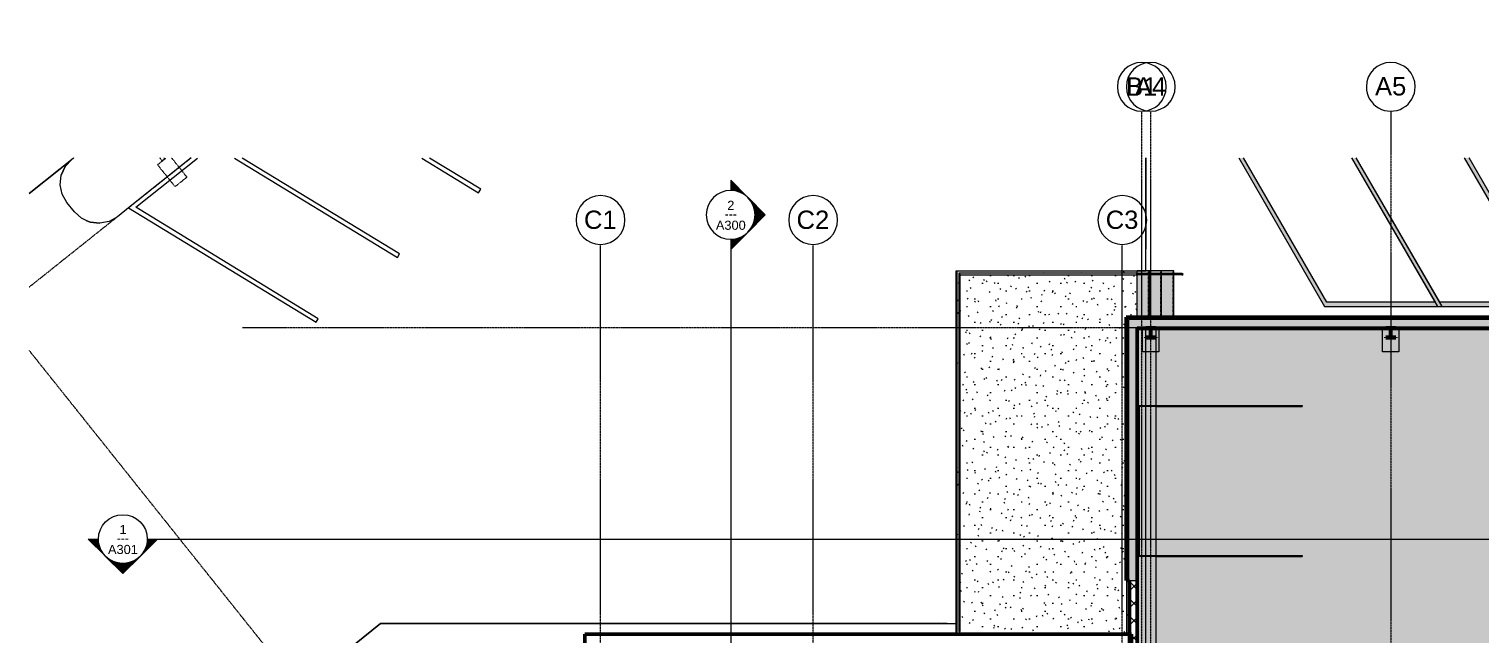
# Model space of a CAD drawing. Header units: inches. Extents: x -4124 to -1243, y 10266 to 12054.
# Drawn here: x -4124 to -2697, y 11458 to 12054 of the extents above; entities that cross this region are included whole.
import ezdxf

# ---------------------------------------------------------------- set-up
doc = ezdxf.new("R2010")
doc.units = ezdxf.units.IN
doc.header["$MEASUREMENT"] = 0
for name, pattern in [('Dash', [0.25, 0.125, -0.125]), ('Double Dash 3_8_', [1, 0.375, -0.125, 0.125, -0.125, 0.125, -0.125]), ('Grid Line 1_2_', [0.875, 0.5, -0.125, 0.125, -0.125]), ('Overhead 1_16_', [0.101562, 0.0625, -0.039062])]:
    doc.linetypes.add(name, pattern=pattern)
for name, color, linetype, lineweight in [('A-DOOR', 31, 'Continuous', 13), ('A-FLOR-HRAL', 11, 'Continuous', 9), ('A-WALL', 113, 'Continuous', 13), ('A-WALL-PATT', 111, 'Continuous', 20), ('C-BLDG-PADS', 91, 'Continuous', 13), ('C-PRKG', 3, 'Continuous', 9), ('C-PROP-LINE', 91, 'Double Dash 3_8_', 20), ('C-TOPO', 7, 'Continuous', 9), ('E-LITE-EQPM', 33, 'Continuous', 9), ('E-LITE-EQPM-HDLN', 30, 'Dash', 9), ('G-ANNO-SYMB', 111, 'Continuous', 9), ('S-COLS', 52, 'Continuous', 13), ('S-FNDN', 32, 'Continuous', 13), ('S-GRID', 1, 'Continuous', 9), ('S-GRID-IDEN', 1, 'Continuous', 9), ('S-STRS', 31, 'Continuous', 9)]:
    doc.layers.add(name, color=color, linetype=linetype, lineweight=lineweight)
doc.styles.add('Arial', font='arial.ttf', dxfattribs={"height": 18})
doc.styles.add('Arial_1', font='arial.ttf', dxfattribs={"height": 9})
doc.styles.add('Century Gothic_1', font='ufonts.com_century-gothic.ttf', dxfattribs={"height": 9})
pattern_1 = [(161.57, (0.48, 0.48), (-3.83995378, -1.544e-05), [0, -27.322, 3.034, 0]), (18.43, (-0.48, 0.48), (-3.83995378, 1.544e-05), [0, -27.322, 3.034, 0]), (108.43, (0.48, 0.48), (1.919622, -9.60052459), [9.106, -21.25]), (71.57, (-0.48, 0.48), (1.919622, 9.60052459), [9.106, -21.25])]
pattern_2 = [(0, (0, 0), (0, 4.798), []), (315, (0, 0), (4.7984266, 0), [6.786, -6.786]), (45, (0, 0), (4.7984266, 0), [6.786, -6.786])]
pattern_3 = [(0, (0, 0), (30.72, 7.68), [1.267, -21.773, 1.267, -21.773, -122.88]), (0, (0, 0), (30.72, 7.68), [-46.08, 1.267, -44.813, 1.267, -21.773, -53.76]), (0, (0, 0), (30.72, 7.68), [-115.2, 1.267, -14.093, 1.267, -37.133]), (120, (11.52, 3.84), (-22.011075, 22.7643004), [1.267, -21.773, 1.267, -21.773, -122.88]), (120, (11.52, 3.84), (-22.011075, 22.7643004), [-46.08, 1.267, -44.813, 1.267, -21.773, -53.76]), (120, (11.52, 3.84), (-22.011075, 22.7643004), [-115.2, 1.267, -14.093, 1.267, -37.133]), (240, (15.36, 19.2), (-8.708925, -30.4443004), [1.267, -21.773, 1.267, -21.773, -122.88]), (240, (15.36, 19.2), (-8.708925, -30.4443004), [-46.08, 1.267, -44.813, 1.267, -21.773, -53.76]), (240, (15.36, 19.2), (-8.708925, -30.4443004), [-115.2, 1.267, -14.093, 1.267, -37.133])]

# ---------------------------------------------------------------- blocks, each defined once
blk = doc.blocks.new('Door-Sectional_DesignersChoice_Amarr - 16_x8_-1344022-FLOOR PLAN - MEZZANINE')
at = {"layer": 'A-DOOR'}
for p, q in [((-8.3, -42.2), (-8.3, -40.9)), ((-8.3, -40.9), (-7.3, -40.9)), ((-8.3, -57.7), (-8.3, -42.2)), ((-7.3, -42.2), (-8.3, -42.2)), ((-7.3, -40.9), (-7.3, -42.2)), ((-7.3, -42.2), (-7.3, -57.7)), ((-7, -39.6), (-7, -39.5)), ((-7, -39.5), (139, -39.5)), ((-7, -41.5), (-7, -39.6)), ((-7, -39.6), (139, -39.6)), ((-7, -41.5), (-7, -41.5)), ((-7, -41.5), (139, -41.5)), ((-7, -41.5), (139, -41.5)), ((139, -39.5), (139, -39.6)), ((139, -39.6), (139, -41.5)), ((139, -41.5), (139, -41.5)), ((139.3, -42.2), (139.3, -40.9)), ((139.3, -40.9), (140.3, -40.9)), ((139.3, -57.7), (139.3, -42.2)), ((140.3, -42.2), (139.3, -42.2)), ((140.3, -40.9), (140.3, -42.2)), ((140.3, -42.2), (140.3, -57.7)), ((-8.3, -57.7), (-8.3, -201.5)), ((-7.3, -57.7), (-7.3, -201.5)), ((139.3, -57.7), (139.3, -201.5)), ((140.3, -57.7), (140.3, -201.5)), ((-7.3, -201.5), (-8.3, -201.5)), ((140.3, -201.5), (139.3, -201.5))]:
    blk.add_line(p, q, dxfattribs=at)
blk = doc.blocks.new('Railing - Lapeyre - 1 1_2_ Post-1355937-FLOOR PLAN - MEZZANINE')
at = {"layer": 'A-FLOR-HRAL'}
blk.add_arc((0, 0), 0.75, 85.3095, 180, dxfattribs=at)
blk = doc.blocks.new('Railing - Lapeyre - 1 1_2_ Post-V1-FLOOR PLAN - MEZZANINE')
at = {"layer": 'A-FLOR-HRAL'}
blk.add_arc((0, 0), 0.75, 180, 360, dxfattribs=at)
blk = doc.blocks.new('Railing - Railing-1339868-FLOOR PLAN - MEZZANINE')
at = {"layer": 'A-FLOR-HRAL'}
for p, q in [((-3034.6, 11813.9), (-3210, 11813.9)), ((-3210, 11813.9), (-3210, 11461.9)), ((-3208.5, 11812.4), (-3034.6, 11812.4)), ((-3208.5, 11461.9), (-3208.5, 11812.4)), ((-3034.6, 11813.9), (-3034.6, 11813.8)), ((-3208.5, 11461.9), (-3210, 11461.9))]:
    blk.add_line(p, q, dxfattribs=at)
blk.add_open_spline([(-3210, 11813.9), (-3210, 11813.9), (-3209.9, 11813.9), (-3209.9, 11813.8), (-3209.9, 11813.8), (-3209.8, 11813.8), (-3209.8, 11813.7), (-3209.7, 11813.7), (-3209.7, 11813.6), (-3209.6, 11813.5), (-3209.5, 11813.5), (-3209.5, 11813.4), (-3209.4, 11813.4), (-3209.4, 11813.3), (-3209.3, 11813.3), (-3209.3, 11813.2), (-3209.3, 11813.2), (-3209.2, 11813.1), (-3209.2, 11813.1), (-3209.1, 11813), (-3209.1, 11813), (-3209, 11813), (-3209, 11812.9), (-3208.9, 11812.9), (-3208.9, 11812.8), (-3208.8, 11812.8), (-3208.8, 11812.7), (-3208.7, 11812.7), (-3208.7, 11812.6), (-3208.6, 11812.6), (-3208.6, 11812.5), (-3208.6, 11812.5), (-3208.5, 11812.5), (-3208.5, 11812.4), (-3208.5, 11812.4), (-3208.5, 11812.4)], degree=3, knots=[0, 0, 0, 0, 0.083333, 0.125, 0.166667, 0.208333, 0.229167, 0.25, 0.291667, 0.333333, 0.354167, 0.375, 0.395833, 0.416667, 0.4375, 0.458333, 0.479167, 0.5, 0.520833, 0.541667, 0.5625, 0.583333, 0.604167, 0.625, 0.645833, 0.666667, 0.6875, 0.708333, 0.75, 0.770833, 0.791667, 0.833333, 0.875, 0.916667, 1, 1, 1, 1], dxfattribs=at)
at = {"rotation": 269.9999999999996}
blk.add_blockref('Railing - Lapeyre - 1 1_2_ Post-1355937-FLOOR PLAN - MEZZANINE', (-3034.6, 11813.1), dxfattribs=at)
blk.add_blockref('Railing - Lapeyre - 1 1_2_ Post-V1-FLOOR PLAN - MEZZANINE', (-3209.2, 11461.9))
blk = doc.blocks.new('Railing - Lapeyre - 1 1_2_ Post-1355956-FLOOR PLAN - MEZZANINE')
at = {"layer": 'A-FLOR-HRAL'}
for start, end in [(360, 180), (180, 360)]:
    blk.add_arc((0, 0), 0.75, start, end, dxfattribs=at)
blk = doc.blocks.new('Railing - Railing-1340472-FLOOR PLAN - MEZZANINE')
at = {"layer": 'A-FLOR-HRAL'}
for p, q in [((-3026.2, 11813.8), (-3034.6, 11813.8)), ((-3026.2, 11812.3), (-3034.6, 11812.3)), ((-2990.2, 11813.8), (-3026.2, 11813.8)), ((-2990.2, 11812.3), (-3026.2, 11812.3))]:
    blk.add_line(p, q, dxfattribs=at)
at = {"rotation": 270}
for p in [(-3034.6, 11813), (-2990.2, 11813)]:
    blk.add_blockref('Railing - Lapeyre - 1 1_2_ Post-1355956-FLOOR PLAN - MEZZANINE', p, dxfattribs=at)
blk = doc.blocks.new('W-Wide Flange-Column - W10X49-V5-FLOOR PLAN - MEZZANINE')
at = {"layer": 'S-COLS', "lineweight": 9}
h = blk.add_hatch(dxfattribs=at)
h.set_pattern_fill('FP_14', color=256, style=0, pattern_type=2)
h.set_pattern_definition([(225, (-2785.202, 11755.405), (9.503515, -9.503515), []), (225, (-2785.202, 11741.005), (9.503515, -9.503515), [])])
h.paths.add_polyline_path([(5, 5), (-5, 5), (-5, 4.4), (-0.9, 4.4), (-0.4, 4.2), (-0.2, 3.7), (-0.2, -3.7), (-0.4, -4.2), (-0.9, -4.4), (-5, -4.4), (-5, -5), (5, -5), (5, -4.4), (0.9, -4.4), (0.4, -4.2), (0.2, -3.7), (0.2, 3.7), (0.4, 4.2), (0.9, 4.4), (5, 4.4)], flags=0)
at = {"layer": 'S-COLS', "lineweight": 50}
for p, q in [((5, 5), (-5, 5)), ((-5, 5), (-5, 4.4)), ((-5, 4.4), (-0.9, 4.4)), ((-0.2, 3.7), (-0.2, -3.7)), ((0.2, -3.7), (0.2, 3.7)), ((0.9, 4.4), (5, 4.4)), ((5, 4.4), (5, 5)), ((-0.9, -4.4), (-5, -4.4)), ((-5, -4.4), (-5, -5)), ((-5, -5), (5, -5)), ((5, -4.4), (0.9, -4.4)), ((5, -5), (5, -4.4))]:
    blk.add_line(p, q, dxfattribs=at)
for centre, start, end in [((-0.9, 3.7), 0, 90), ((0.9, 3.7), 90, 180), ((-0.9, -3.7), 270, 0), ((0.9, -3.7), 180, 270)]:
    blk.add_arc(centre, 0.691, start, end, dxfattribs=at)
blk = doc.blocks.new('W-Wide Flange-Column - W10X49-V7-FLOOR PLAN - MEZZANINE')
at = {"layer": 'S-COLS', "lineweight": 9}
h = blk.add_hatch(dxfattribs=at)
h.set_pattern_fill('FP_16', color=256, style=0, pattern_type=2)
h.set_pattern_definition([(225, (-3021.202, 11755.406), (9.503515, -9.503515), []), (225, (-3021.202, 11741.006), (9.503515, -9.503515), [])])
h.paths.add_polyline_path([(5, 5), (-5, 5), (-5, 4.4), (-0.9, 4.4), (-0.4, 4.2), (-0.2, 3.7), (-0.2, -3.7), (-0.4, -4.2), (-0.9, -4.4), (-5, -4.4), (-5, -5), (5, -5), (5, -4.4), (0.9, -4.4), (0.4, -4.2), (0.2, -3.7), (0.2, 3.7), (0.4, 4.2), (0.9, 4.4), (5, 4.4)], flags=0)
at = {"layer": 'S-COLS', "lineweight": 50}
for p, q in [((5, 5), (-5, 5)), ((-5, 5), (-5, 4.4)), ((-5, 4.4), (-0.9, 4.4)), ((-0.2, 3.7), (-0.2, -3.7)), ((0.2, -3.7), (0.2, 3.7)), ((0.9, 4.4), (5, 4.4)), ((5, 4.4), (5, 5)), ((-0.9, -4.4), (-5, -4.4)), ((-5, -4.4), (-5, -5)), ((-5, -5), (5, -5)), ((5, -4.4), (0.9, -4.4)), ((5, -5), (5, -4.4))]:
    blk.add_line(p, q, dxfattribs=at)
for centre, start, end in [((-0.9, 3.7), 0, 90), ((0.9, 3.7), 90, 180), ((-0.9, -3.7), 270, 0), ((0.9, -3.7), 180, 270)]:
    blk.add_arc(centre, 0.691, start, end, dxfattribs=at)
blk = doc.blocks.new('321723 - Pavement Markings - Parking - Angled - _8X18_ 70º-1523153-FLOOR PLAN - MEZZANINE')
at = {"layer": 'C-PRKG'}
for p, q in [((0, 0), (73.9, -203)), ((78.5, 0), (0, 0)), ((77.6, -201.6), (5.7, -4)), ((5.7, -4), (83.5, -4)), ((111.8, -26.6), (176, -203)), ((111.8, -26.6), (176, -203)), ((179.8, -201.6), (117.8, -31.4)), ((179.8, -201.6), (117.8, -31.4)), ((255.8, -141.5), (278.2, -203)), ((255.8, -141.5), (278.2, -203)), ((282, -201.6), (261.8, -146.3)), ((282, -201.6), (261.8, -146.3)), ((73.9, -203), (77.6, -201.6)), ((176, -203), (179.8, -201.6)), ((176, -203), (179.8, -201.6)), ((278.2, -203), (282, -201.6)), ((278.2, -203), (282, -201.6))]:
    blk.add_line(p, q, dxfattribs=at)
blk = doc.blocks.new('321723 - Pavement Markings - Parking - Angled - EXISTING _8X18_ 60º-1523241-FLOOR PLAN - MEZZANINE')
at = {"layer": 'C-PRKG'}
for points in [[(115.5, 0), (0, 0), (84.3, -146), (88.9, -146), (6.9, -4), (113.2, -4), (195.1, -146), (199.7, -146)], [(226.3, 0), (110.9, 0), (195.1, -146), (199.7, -146), (117.8, -4), (224, -4), (306, -146), (310.6, -146)], [(337.2, 0), (221.7, 0), (306, -146), (310.6, -146), (228.6, -4), (334.9, -4), (416.8, -146), (421.5, -146), (382.2, -78)], [(448, 0), (332.6, 0), (416.8, -146), (421.5, -146), (339.5, -4), (445.7, -4), (527.7, -146), (532.3, -146), (465.8, -30.8)], [(558.9, 0), (443.4, 0), (527.7, -146), (532.3, -146), (450.3, -4), (556.6, -4), (638.5, -146), (643.2, -146), (583.2, -42.1)], [(669.7, 0), (554.3, 0), (638.5, -146), (643.2, -146), (561.2, -4), (667.4, -4), (749.4, -146), (754, -146), (694, -42.1)], [(780.6, 0), (665.1, 0), (749.4, -146), (754, -146), (672, -4), (778.3, -4), (860.2, -146), (864.9, -146)]]:
    blk.add_hatch(color=7, dxfattribs=at).paths.add_polyline_path(points, flags=0)
for p, q in [((0, 0), (84.3, -146)), ((115.5, 0), (0, 0)), ((110.9, 0), (195.1, -146)), ((226.3, 0), (110.9, 0)), ((199.7, -146), (115.5, 0)), ((221.7, 0), (306, -146)), ((337.2, 0), (221.7, 0)), ((310.6, -146), (226.3, 0)), ((332.6, 0), (416.8, -146)), ((448, 0), (332.6, 0)), ((421.5, -146), (337.2, 0)), ((443.4, 0), (527.7, -146)), ((558.9, 0), (443.4, 0)), ((532.3, -146), (448, 0)), ((554.3, 0), (638.5, -146)), ((669.7, 0), (554.3, 0)), ((643.2, -146), (558.9, 0)), ((665.1, 0), (749.4, -146)), ((780.6, 0), (665.1, 0)), ((754, -146), (669.7, 0)), ((864.9, -146), (780.6, 0)), ((88.9, -146), (6.9, -4)), ((6.9, -4), (113.2, -4)), ((113.2, -4), (195.1, -146)), ((199.7, -146), (117.8, -4)), ((117.8, -4), (224, -4)), ((224, -4), (306, -146)), ((310.6, -146), (228.6, -4)), ((228.6, -4), (334.9, -4)), ((334.9, -4), (416.8, -146)), ((421.5, -146), (339.5, -4)), ((339.5, -4), (445.7, -4)), ((445.7, -4), (527.7, -146)), ((532.3, -146), (450.3, -4)), ((450.3, -4), (556.6, -4)), ((556.6, -4), (638.5, -146)), ((643.2, -146), (561.2, -4)), ((561.2, -4), (667.4, -4)), ((667.4, -4), (749.4, -146)), ((754, -146), (672, -4)), ((672, -4), (778.3, -4)), ((778.3, -4), (860.2, -146))]:
    blk.add_line(p, q, dxfattribs=at)
blk = doc.blocks.new('265613 - Lighting Poles and Standards - Parking Lot - Generic - 265613 - Lighting Poles and Standards - Parking Lot - Generic-1566120-FLOOR PLAN - MEZZANINE')
at = {"layer": 'E-LITE-EQPM'}
blk.add_line((-1.7, -10.7), (1.6, -10.7), dxfattribs=at)
at = {"layer": 'E-LITE-EQPM-HDLN'}
for p, q in [((-7.5, -7.2), (-7.5, 16.9)), ((-7.5, 16.9), (7.4, 16.9)), ((7.4, 16.9), (7.4, -10.7)), ((7.4, -10.7), (-3.1, -10.7)), ((-1.5, -10.7), (-1.5, -12)), ((1.5, -10.7), (1.5, -14.4))]:
    blk.add_line(p, q, dxfattribs=at)
blk = doc.blocks.new('Family - ___-1416994-FLOOR PLAN - MEZZANINE')
at = {"layer": 'C-PROP-LINE'}
for p, q in [((-4080.3, 11927.4), (-4124.1, 11892.4)), ((-4124.1, 11353.2), (-3256.4, 10265.7))]:
    blk.add_line(p, q, dxfattribs=at)
blk = doc.blocks.new('Family - ___-1442676-FLOOR PLAN - MEZZANINE')
at = {"layer": 'C-PROP-LINE'}
for p, q in [((-3964.8, 11927.4), (-4124.1, 11800.2)), ((-4124.1, 11738), (-2969.6, 10291.1))]:
    blk.add_line(p, q, dxfattribs=at)
blk = doc.blocks.new('Grid - Grid Head - Circle-50561-FLOOR PLAN - MEZZANINE')
at = {"layer": 'S-GRID-IDEN'}
for start, end in [(360, 180), (180, 360)]:
    blk.add_arc((0, 0), 0.25, start, end, dxfattribs=at)
blk = doc.blocks.new('Section - Section Head - Filled-22785-FLOOR PLAN - MEZZANINE')
at = {"layer": 'G-ANNO-SYMB'}
h = blk.add_hatch(color=256, dxfattribs=at)
edge = h.paths.add_edge_path(flags=0)
edge.add_line((-0.427, 0.177), (-0.25, 0.354))
edge.add_line((-0.25, 0.354), (-0.25, 0.25))
edge.add_arc((-0.25, 0), 0.25, 90, 135)
h = blk.add_hatch(color=256, dxfattribs=at)
edge = h.paths.add_edge_path(flags=0)
edge.add_arc((-0.25, 0), 0.25, 45, 90)
edge.add_line((-0.25, 0.25), (-0.25, 0.354))
edge.add_line((-0.25, 0.354), (-0.073, 0.177))
h = blk.add_hatch(color=256, dxfattribs=at)
edge = h.paths.add_edge_path(flags=0)
edge.add_arc((-0.25, 0), 0.25, 137.9216, 180)
edge.add_line((-0.5, 0), (-0.604, 0))
edge.add_line((-0.604, 0), (-0.436, 0.168))
h = blk.add_hatch(color=256, dxfattribs=at)
edge = h.paths.add_edge_path(flags=0)
edge.add_line((-0.064, 0.168), (0.104, 0))
edge.add_line((0.104, 0), (0, 0))
edge.add_arc((-0.25, 0), 0.25, 0, 42.0784)
for p, q in [((-0.25, 0.354), (-0.427, 0.177)), ((-0.25, 0.25), (-0.25, 0.354)), ((-0.073, 0.177), (-0.25, 0.354)), ((-0.25, 0.354), (-0.25, 0.25)), ((-0.436, 0.168), (-0.604, 0)), ((0.104, 0), (-0.064, 0.168)), ((-0.604, 0), (-0.5, 0)), ((0, 0), (0.104, 0))]:
    blk.add_line(p, q, dxfattribs=at)
for start, end in [(360, 180), (137.9216, 180), (90, 135), (45, 90), (0, 42.0784), (180, 360)]:
    blk.add_arc((-0.25, 0), 0.25, start, end, dxfattribs=at)

msp = doc.modelspace()

# ---------------------------------------------------------------- hatches: boundary and pattern name
at = {"layer": 'A-WALL-PATT', "lineweight": 9}
h = msp.add_hatch(dxfattribs=at)
h.set_pattern_fill('FP_5', color=256, style=0, pattern_type=2)
h.set_pattern_definition(pattern_1)
h.paths.add_polyline_path([(-1593.3, 11760.4), (-1585.5, 11760.4), (-1585.5, 11768.4), (-3043.2, 11768.4), (-3043.2, 11760.4), (-1597.5, 11760.4)], flags=0)
h = msp.add_hatch(dxfattribs=at)
h.set_pattern_fill('FP_5', color=256, style=0, pattern_type=2)
h.set_pattern_definition(pattern_1)
h.paths.add_polyline_path([(-3042.2, 11511.8), (-3035.2, 11511.8), (-3035.2, 11760.4), (-3043.2, 11760.4), (-3043.2, 11511.8)], flags=0)
h = msp.add_hatch(dxfattribs=at)
h.set_pattern_fill('FP_6', color=256, style=0, pattern_type=2)
h.set_pattern_definition(pattern_2)
h.paths.add_polyline_path([(-1587.5, 11759.9), (-1585.5, 11759.9), (-1585.5, 11760.4), (-1587.5, 11760.4)], flags=0)
h.paths.add_polyline_path([(-1597.5, 11759.9), (-1597.5, 11760.4), (-1816.2, 11760.4), (-1816.2, 11759.9), (-1615.7, 11759.9)], flags=0)
h.paths.add_polyline_path([(-1826.2, 11759.9), (-1826.2, 11760.4), (-2056.7, 11760.4), (-2056.7, 11759.9), (-1866.6, 11759.9)], flags=0)
h.paths.add_polyline_path([(-2066.7, 11759.9), (-2066.7, 11760.4), (-2297.2, 11760.4), (-2297.2, 11759.9), (-2117.4, 11759.9)], flags=0)
h.paths.add_polyline_path([(-2307.2, 11759.9), (-2307.2, 11760.4), (-2537.2, 11760.4), (-2537.2, 11759.9), (-2451.9, 11759.9)], flags=0)
h.paths.add_polyline_path([(-2547.2, 11759.9), (-2547.2, 11760.4), (-2780.2, 11760.4), (-2780.2, 11759.9), (-2619.1, 11759.9)], flags=0)
h.paths.add_polyline_path([(-2790.2, 11759.9), (-2790.2, 11760.4), (-3016.2, 11760.4), (-3016.2, 11759.9), (-2953.6, 11759.9)], flags=0)
h.paths.add_polyline_path([(-3026.2, 11759.9), (-3026.2, 11760.4), (-3035.2, 11760.4), (-3035.2, 11759.9), (-3034.7, 11759.9)], flags=0)
h = msp.add_hatch(dxfattribs=at)
h.set_pattern_fill('FP_6', color=256, style=0, pattern_type=2)
h.set_pattern_definition(pattern_2)
h.paths.add_polyline_path([(-3035.2, 11511.8), (-3034.7, 11511.8), (-3034.7, 11759.9), (-3035.2, 11759.9), (-3035.2, 11512)], flags=0)
h = msp.add_hatch(dxfattribs=at)
h.set_pattern_fill('FP_1', color=256, style=0, pattern_type=2)
h.set_pattern_definition([(45, (0, 0), (-8.485281, 8.485281), []), (135, (0, 0), (-8.485281, -8.485281), [])])
h.paths.add_polyline_path([(-3034.6, 11277.8), (-3034.6, 11511.8), (-3042.2, 11511.8), (-3042.2, 11277.8)], flags=0)
at = {"layer": 'C-BLDG-PADS', "lineweight": 9}
h = msp.add_hatch(dxfattribs=at)
h.set_pattern_fill('FP_3', style=0, pattern_type=2)
h.set_pattern_definition(pattern_3)
h.paths.add_polyline_path([(-3212, 11458.8), (-3042.2, 11458.8), (-3042.2, 11511.8), (-3045.5, 11511.8), (-3045.5, 11770.6), (-3034.6, 11770.6), (-3034.6, 11812.3), (-3034.8, 11812.3), (-3035.1, 11812.4), (-3208.5, 11812.4), (-3208.5, 11461.7), (-3208.6, 11461.5), (-3208.7, 11461.4), (-3208.8, 11461.2), (-3209, 11461.2), (-3209.2, 11461.1), (-3209.4, 11461.2), (-3209.6, 11461.2), (-3209.7, 11461.4), (-3209.9, 11461.5), (-3209.9, 11461.7), (-3210, 11462.1), (-3209.9, 11813.9), (-3034.6, 11813.9), (-3034.6, 11815.9), (-3212, 11815.9), (-3212, 11460)], flags=0)
h = msp.add_hatch(dxfattribs=at)
h.set_pattern_fill('FP_3', style=0, pattern_type=2)
h.set_pattern_definition(pattern_3)
h.paths.add_polyline_path([(-1938.6, 10793.9), (-1845.5, 10793.9), (-1845.5, 10979.9), (-1798, 10979.9), (-1798, 10977.6), (-1790.3, 10977.6), (-1790.3, 10793.9), (-1593.2, 10793.9), (-1592.8, 10794), (-1592.6, 10794.5), (-1592.6, 10802), (-1592.8, 10802.5), (-1593.3, 10802.7), (-1597.5, 10802.7), (-1597.5, 10803.3), (-1587.5, 10803.3), (-1587.5, 10802.7), (-1591.6, 10802.7), (-1592.1, 10802.5), (-1592.3, 10802), (-1592.3, 10794.5), (-1592.1, 10794), (-1591.8, 10793.9), (-1587.2, 10793.9), (-1587.2, 10994.8), (-1635.2, 10994.8), (-1635.2, 11033.9), (-1904.2, 11033.9), (-1904.2, 11264.9), (-1829.7, 11264.9), (-1829.7, 11420.3), (-1825, 11420.3), (-1825, 11420.9), (-1587.2, 11420.9), (-1587.2, 11759.8), (-1591.8, 11759.8), (-1592.1, 11759.6), (-1592.3, 11759.1), (-1592.3, 11751.7), (-1592.1, 11751.2), (-1591.6, 11751), (-1587.5, 11751), (-1587.5, 11750.4), (-1597.5, 11750.4), (-1597.5, 11751), (-1593.3, 11751), (-1592.8, 11751.2), (-1592.6, 11751.7), (-1592.6, 11759.1), (-1592.8, 11759.6), (-1593.2, 11759.8), (-1820.5, 11759.8), (-1820.8, 11759.6), (-1821, 11759.1), (-1821, 11751.7), (-1820.8, 11751.2), (-1820.3, 11751), (-1816.2, 11751), (-1816.2, 11750.4), (-1826.2, 11750.4), (-1826.2, 11751), (-1822.1, 11751), (-1821.6, 11751.2), (-1821.4, 11751.7), (-1821.4, 11759.1), (-1821.6, 11759.6), (-1821.9, 11759.8), (-2061, 11759.8), (-2061.3, 11759.6), (-2061.5, 11759.1), (-2061.5, 11751.7), (-2061.3, 11751.2), (-2060.8, 11751), (-2056.7, 11751), (-2056.7, 11750.4), (-2066.7, 11750.4), (-2066.7, 11751), (-2062.6, 11751), (-2062.1, 11751.2), (-2061.9, 11751.7), (-2061.9, 11759.1), (-2062.1, 11759.6), (-2062.4, 11759.8), (-2301.5, 11759.8), (-2301.8, 11759.6), (-2302, 11759.1), (-2302, 11751.7), (-2301.8, 11751.2), (-2301.3, 11751), (-2297.2, 11751), (-2297.2, 11750.4), (-2307.2, 11750.4), (-2307.2, 11751), (-2303.1, 11751), (-2302.6, 11751.2), (-2302.4, 11751.7), (-2302.4, 11759.1), (-2302.6, 11759.6), (-2302.9, 11759.8), (-2541.5, 11759.8), (-2541.8, 11759.6), (-2542, 11759.1), (-2542, 11751.7), (-2541.8, 11751.2), (-2541.3, 11751), (-2537.2, 11751), (-2537.2, 11750.4), (-2547.2, 11750.4), (-2547.2, 11751), (-2543.1, 11751), (-2542.6, 11751.2), (-2542.4, 11751.7), (-2542.4, 11759.1), (-2542.6, 11759.6), (-2542.9, 11759.8), (-2784.5, 11759.8), (-2784.8, 11759.6), (-2785, 11759.1), (-2785, 11751.7), (-2784.8, 11751.2), (-2784.3, 11751), (-2780.2, 11751), (-2780.2, 11750.4), (-2790.2, 11750.4), (-2790.2, 11751), (-2786.1, 11751), (-2785.6, 11751.2), (-2785.4, 11751.7), (-2785.4, 11759.1), (-2785.6, 11759.6), (-2785.9, 11759.8), (-3020.5, 11759.8), (-3020.8, 11759.6), (-3021, 11759.1), (-3021, 11751.7), (-3020.8, 11751.2), (-3020.3, 11751), (-3016.2, 11751), (-3016.2, 11750.4), (-3026.2, 11750.4), (-3026.2, 11751), (-3022.1, 11751), (-3021.6, 11751.2), (-3021.4, 11751.8), (-3021.4, 11759.1), (-3021.6, 11759.6), (-3021.9, 11759.8), (-3034.6, 11759.8), (-3034.6, 10805.6), (-3033.5, 10806.5), (-3031.8, 10807.2), (-3030, 10807.4), (-3030, 10815.9), (-1943.2, 10815.9), (-1943.2, 10807.3), (-1942.4, 10807.4), (-1940.6, 10807.2), (-1938.9, 10806.5), (-1937.4, 10805.3), (-1936.3, 10803.9), (-1935.6, 10802.2), (-1935.4, 10800.4), (-1935.6, 10798.6), (-1936.3, 10796.9), (-1937.4, 10795.4), (-1938.6, 10794.6), (-1938.6, 10794.3)], flags=0)
h.paths.add_polyline_path([(-1820.5, 10793.9), (-1798, 10793.9), (-1798, 10975.4), (-1841, 10975.4), (-1841, 10793.9), (-1821.9, 10793.9), (-1821.6, 10794), (-1821.4, 10794.5), (-1821.4, 10802), (-1821.6, 10802.5), (-1822.1, 10802.7), (-1826.2, 10802.7), (-1826.2, 10803.3), (-1816.2, 10803.3), (-1816.2, 10802.7), (-1820.3, 10802.7), (-1820.8, 10802.5), (-1821, 10802), (-1821, 10794.5), (-1820.8, 10794)], flags=0)
h.paths.add_polyline_path([(-2062.6, 10815.9), (-2066.7, 10815.9), (-2066.7, 10816.5), (-2062.6, 10816.5), (-2062.1, 10816.7), (-2061.9, 10817.1), (-2061.9, 10824.6), (-2062.1, 10825.1), (-2062.6, 10825.3), (-2066.7, 10825.3), (-2066.7, 10825.9), (-2056.7, 10825.9), (-2056.7, 10825.3), (-2060.8, 10825.3), (-2061.3, 10825.1), (-2061.5, 10824.6), (-2061.5, 10817.1), (-2061.3, 10816.7), (-2060.8, 10816.5), (-2056.7, 10816.5), (-2056.7, 10815.9), (-2060.8, 10815.9)], flags=0)
h.paths.add_polyline_path([(-3020.3, 10815.9), (-3026.2, 10815.9), (-3026.2, 10816.5), (-3022.1, 10816.5), (-3021.6, 10816.7), (-3021.4, 10817.1), (-3021.4, 10824.6), (-3021.6, 10825.1), (-3022.1, 10825.3), (-3026.2, 10825.3), (-3026.2, 10825.9), (-3016.2, 10825.9), (-3016.2, 10825.3), (-3020.3, 10825.3), (-3020.8, 10825.1), (-3021, 10824.6), (-3021, 10817.1), (-3020.8, 10816.7), (-3020.3, 10816.5), (-3016.2, 10816.5), (-3016.2, 10815.9)], flags=0)
h.paths.add_polyline_path([(-2543.1, 10815.9), (-2547.2, 10815.9), (-2547.2, 10816.5), (-2543.1, 10816.5), (-2542.6, 10816.7), (-2542.4, 10817.1), (-2542.4, 10824.6), (-2542.6, 10825.1), (-2543.1, 10825.3), (-2547.2, 10825.3), (-2547.2, 10825.9), (-2537.2, 10825.9), (-2537.2, 10825.3), (-2541.3, 10825.3), (-2541.8, 10825.1), (-2542, 10824.6), (-2542, 10817.1), (-2541.8, 10816.7), (-2541.3, 10816.5), (-2537.2, 10816.5), (-2537.2, 10815.9), (-2541.3, 10815.9)], flags=0)
h.paths.add_polyline_path([(-2307.2, 10815.9), (-2307.2, 10816.5), (-2303.1, 10816.5), (-2302.6, 10816.7), (-2302.4, 10817.1), (-2302.4, 10824.6), (-2302.6, 10825.1), (-2303.1, 10825.3), (-2307.2, 10825.3), (-2307.2, 10825.9), (-2297.2, 10825.9), (-2297.2, 10825.3), (-2301.3, 10825.3), (-2301.8, 10825.1), (-2302, 10824.6), (-2302, 10817.1), (-2301.8, 10816.7), (-2301.3, 10816.5), (-2297.2, 10816.5), (-2297.2, 10815.9), (-2303.1, 10815.9)], flags=0)
h.paths.add_polyline_path([(-2780.2, 10815.9), (-2790.2, 10815.9), (-2790.2, 10816.5), (-2786.1, 10816.5), (-2785.6, 10816.7), (-2785.4, 10817.1), (-2785.4, 10824.6), (-2785.6, 10825.1), (-2786.1, 10825.3), (-2790.2, 10825.3), (-2790.2, 10825.9), (-2780.2, 10825.9), (-2780.2, 10825.3), (-2784.3, 10825.3), (-2784.8, 10825.1), (-2785, 10824.6), (-2785, 10817.1), (-2784.8, 10816.7), (-2784.3, 10816.5), (-2780.2, 10816.5)], flags=0)
h.paths.add_polyline_path([(-1587.2, 11002.4), (-1587.2, 11039.7), (-1627.6, 11039.7), (-1627.6, 11002.4)], flags=0)
h.paths.add_polyline_path([(-1790.3, 11038.4), (-1635.2, 11038.4), (-1635.2, 11039.7), (-1745.2, 11039.7), (-1745.2, 11038.7), (-1899.7, 11038.7), (-1899.7, 11038.4), (-1798, 11038.4)], flags=0)
h.paths.add_polyline_path([(-1747.2, 11219.6), (-1745.2, 11219.6), (-1745.2, 11260.3), (-1829.7, 11260.3), (-1829.7, 11260.4), (-1879.2, 11260.4), (-1879.2, 11259.6), (-1747.2, 11259.6), (-1747.2, 11221.6)], flags=0)
h.paths.add_polyline_path([(-3032.2, 11535.2), (-3032.9, 11535.2), (-3032.9, 11536.2), (-2872.2, 11536.2), (-2872.2, 11535.2), (-3031.5, 11535.2)], flags=0)
h.paths.add_polyline_path([(-3032.2, 11536.5), (-3034.2, 11536.5), (-3034.2, 11682.5), (-3032.2, 11682.5), (-3032.2, 11615.8)], flags=0)
h.paths.add_polyline_path([(-3032.9, 11682.8), (-3032.9, 11683.8), (-2872.2, 11683.8), (-2872.2, 11682.8), (-3032.3, 11682.8)], flags=0)
at = {"layer": 'S-FNDN'}
h = msp.add_hatch(color=254, dxfattribs=at)
h.paths.add_polyline_path([(-3204.4, 11446.5), (-3202.5, 11446.5), (-3202.5, 11447.9), (-3212.5, 11447.9), (-3212.5, 11446.5)], flags=0)
h.paths.add_polyline_path([(-3212.5, 11458.8), (-3212, 11458.8), (-3212, 11815.9), (-3202.5, 11815.9), (-3202.5, 11816.4), (-3212.5, 11816.4), (-3212.5, 11460)], flags=0)
msp.add_hatch(color=254, dxfattribs=at).paths.add_polyline_path([(-3047.6, 11815.9), (-3046.6, 11815.9), (-3046.6, 11816.4), (-3202.5, 11816.4), (-3202.5, 11815.9), (-3058.1, 11815.9)], flags=0)
h = msp.add_hatch(color=254, dxfattribs=at)
h.paths.add_polyline_path([(-1600.5, 11758.4), (-1600.5, 11759.8), (-1820.5, 11759.8), (-1820.8, 11759.6), (-1821, 11759.1), (-1821, 11758.4), (-1615.7, 11758.4)], flags=0)
h.paths.add_polyline_path([(-1822.1, 11758.4), (-1821.4, 11758.4), (-1821.4, 11759.1), (-1821.6, 11759.6), (-1821.9, 11759.8), (-2061, 11759.8), (-2061.3, 11759.6), (-2061.5, 11759.1), (-2061.5, 11758.4), (-1866.6, 11758.4)], flags=0)
h.paths.add_polyline_path([(-2062.1, 11758.4), (-2061.9, 11758.4), (-2061.9, 11759.1), (-2062.1, 11759.6), (-2062.4, 11759.8), (-2301.5, 11759.8), (-2301.8, 11759.6), (-2302, 11759.1), (-2302, 11758.4), (-2117.4, 11758.4)], flags=0)
h.paths.add_polyline_path([(-2302.6, 11758.4), (-2302.4, 11758.4), (-2302.4, 11759.1), (-2302.6, 11759.6), (-2302.9, 11759.8), (-2541.5, 11759.8), (-2541.8, 11759.6), (-2542, 11759.1), (-2542, 11758.4), (-2451.9, 11758.4)], flags=0)
h.paths.add_polyline_path([(-2542.4, 11758.4), (-2542.4, 11759.1), (-2542.6, 11759.6), (-2542.9, 11759.8), (-2784.5, 11759.8), (-2784.8, 11759.6), (-2785, 11759.1), (-2785, 11758.4), (-2542.6, 11758.4)], flags=0)
h.paths.add_polyline_path([(-2785.6, 11758.4), (-2785.4, 11758.4), (-2785.4, 11759.1), (-2785.6, 11759.6), (-2785.9, 11759.8), (-3020.5, 11759.8), (-3020.8, 11759.6), (-3021, 11759.1), (-3021, 11758.4), (-2786.3, 11758.4)], flags=0)
h.paths.add_polyline_path([(-3021.4, 11758.4), (-3021.4, 11759.1), (-3021.6, 11759.6), (-3021.9, 11759.8), (-3034.6, 11759.8), (-3034.6, 11758.4)], flags=0)
h = msp.add_hatch(color=254, dxfattribs=at)
h.paths.add_polyline_path([(-3016.2, 10815.9), (-3016.2, 10815.9), (-3020.3, 10815.9)], flags=0)
h.paths.add_polyline_path([(-3016.2, 10816.5), (-3016.2, 10825.3), (-3020.3, 10825.3), (-3020.8, 10825.1), (-3021, 10824.6), (-3021, 10817.1), (-3020.8, 10816.7), (-3020.3, 10816.5)], flags=0)
h.paths.add_polyline_path([(-3022.1, 10816.5), (-3021.6, 10816.7), (-3021.4, 10817.1), (-3021.4, 10824.6), (-3021.6, 10825.1), (-3022.1, 10825.3), (-3026.2, 10825.3), (-3026.2, 10816.5)], flags=0)
h.paths.add_polyline_path([(-3020.3, 10825.9), (-3016.2, 10825.9), (-3016.2, 11535.2), (-3026.2, 11535.2), (-3026.2, 10825.9), (-3022.1, 10825.9)], flags=0)
h.paths.add_polyline_path([(-3025.9, 11536.2), (-3016.2, 11536.2), (-3016.2, 11682.8), (-3026.2, 11682.8), (-3026.2, 11536.2)], flags=0)
h.paths.add_polyline_path([(-3021.3, 11683.8), (-3016.2, 11683.8), (-3016.2, 11750.4), (-3026.2, 11750.4), (-3026.2, 11683.8), (-3023.7, 11683.8)], flags=0)
h.paths.add_polyline_path([(-3022.1, 11751), (-3021.6, 11751.2), (-3021.4, 11751.7), (-3021.4, 11758.4), (-3026.2, 11758.4), (-3026.2, 11751)], flags=0)
h.paths.add_polyline_path([(-3016.2, 11751), (-3016.2, 11758.4), (-3021, 11758.4), (-3021, 11751.7), (-3020.8, 11751.2), (-3020.3, 11751), (-3016.3, 11751)], flags=0)
h = msp.add_hatch(color=254, dxfattribs=at)
h.paths.add_polyline_path([(-3044.7, 11148.7), (-3044.7, 11200.2), (-3042.2, 11202.4), (-3042.2, 11447.9), (-3044.7, 11447.9), (-3044.7, 11439.1), (-3044.2, 11439.1), (-3044.2, 11438.5), (-3044.7, 11438.5), (-3044.7, 11148.7)], flags=0)
h.paths.add_polyline_path([(-3044.7, 11458.8), (-3042.2, 11458.8), (-3042.2, 11511.8), (-3044.7, 11511.8)], flags=0)
at = {"layer": 'S-STRS'}
h = msp.add_hatch(color=254, dxfattribs=at)
h.paths.add_polyline_path([(-3034.6, 11770.6), (-3022.6, 11770.6), (-3022.6, 11812.3), (-3034.6, 11812.3), (-3034.6, 11771.6)], flags=0)
h.paths.add_polyline_path([(-3033.8, 11813.8), (-3022.6, 11813.8), (-3022.6, 11816.3), (-3034.6, 11816.3), (-3034.6, 11813.9), (-3034.4, 11813.9), (-3034, 11813.8), (-3033.9, 11813.8)], flags=0)
h = msp.add_hatch(color=254, dxfattribs=at)
h.paths.add_polyline_path([(-3010.6, 11770.6), (-3010.6, 11812.3), (-3022.6, 11812.3), (-3022.6, 11770.6), (-3016.3, 11770.6)], flags=0)
h.paths.add_polyline_path([(-3010.6, 11813.8), (-3010.6, 11816.3), (-3022.6, 11816.3), (-3022.6, 11813.8), (-3016.3, 11813.8)], flags=0)
h = msp.add_hatch(color=254, dxfattribs=at)
h.paths.add_polyline_path([(-3010.6, 11770.6), (-2998.6, 11770.6), (-2998.6, 11812.3), (-3010.6, 11812.3), (-3010.6, 11771.6)], flags=0)
h.paths.add_polyline_path([(-3010.6, 11813.8), (-2998.6, 11813.8), (-2998.6, 11816.3), (-3010.6, 11816.3)], flags=0)

# ---------------------------------------------------------------- linework, layer by layer
at = {"layer": 'A-WALL', "lineweight": 50}
for p, q in [((-1585.5, 11770.6), (-3045.5, 11770.6)), ((-3045.5, 11770.6), (-3045.5, 11511.8)), ((-3034.6, 10793.9), (-3034.6, 11759.8)), ((-3034.6, 11759.8), (-3021.9, 11759.8)), ((-3020.5, 11759.8), (-2785.9, 11759.8)), ((-2784.5, 11759.8), (-2542.9, 11759.8)), ((-3045.5, 11511.8), (-3042.2, 11511.8)), ((-3042.2, 11511.8), (-3042.2, 10806.3)), ((-3577.8, 11458.8), (-3577.8, 11053.9)), ((-3040, 11458.8), (-3577.8, 11458.8)), ((-3040, 11447.9), (-3040, 11458.8))]:
    msp.add_line(p, q, dxfattribs=at)
at = {"layer": 'A-WALL'}
for p, q in [((-1585.5, 11769.9), (-3044.7, 11769.9)), ((-3044.7, 11769.9), (-3044.7, 11511.8)), ((-1585.5, 11768.4), (-3043.2, 11768.4)), ((-3043.2, 11768.4), (-3043.2, 11511.8)), ((-3026.2, 11760.4), (-3035.2, 11760.4)), ((-3035.2, 11760.4), (-3035.2, 11511.8)), ((-3026.2, 11759.9), (-3034.7, 11759.9)), ((-3034.7, 11759.9), (-3034.7, 11511.8)), ((-2790.2, 11760.4), (-3016.2, 11760.4)), ((-2790.2, 11759.9), (-3016.2, 11759.9)), ((-2547.2, 11760.4), (-2780.2, 11760.4)), ((-2547.2, 11759.9), (-2780.2, 11759.9)), ((-3042.2, 11511.8), (-3034.6, 11511.8))]:
    msp.add_line(p, q, dxfattribs=at)
at = {"layer": 'C-BLDG-PADS', "lineweight": 9}
for p, q in [((-3034.6, 11815.9), (-3212, 11815.9)), ((-3212, 11815.9), (-3212, 11458.8)), ((-3034.6, 11813.9), (-3034.6, 11815.9)), ((-3034.6, 11770.6), (-3034.6, 11812.3))]:
    msp.add_line(p, q, dxfattribs=at)
at = {"layer": 'C-TOPO'}
for p, q in [((-4093.7, 11916.7), (-4080.3, 11927.4)), ((-4082.2, 11925.8), (-4093.7, 11916.7)), ((-4088.5, 11918.9), (-4082.2, 11925.8)), ((-4088.5, 11918.9), (-4082.2, 11925.8)), ((-4080.3, 11927.4), (-4082.2, 11925.8)), ((-3026.2, 11927.4), (-3026.2, 11853)), ((-3026.2, 11853), (-3026.2, 11927.4)), ((-4124.1, 11892.4), (-4093.7, 11916.7)), ((-4093.7, 11916.7), (-4124.1, 11892.4)), ((-4093.4, 11901), (-4092.4, 11910.4)), ((-4093.4, 11901), (-4092.4, 11910.4)), ((-4088.5, 11918.9), (-4092.4, 11910.4)), ((-4092.4, 11910.4), (-4088.5, 11918.9)), ((-4091.6, 11891.8), (-4093.4, 11901)), ((-4091.6, 11891.8), (-4093.4, 11901)), ((-4086.9, 11883.7), (-4091.6, 11891.8)), ((-4086.9, 11883.7), (-4091.6, 11891.8)), ((-4079.4, 11874.3), (-4086.9, 11883.7)), ((-4079.4, 11874.3), (-4086.9, 11883.7)), ((-4026.2, 11878.4), (-4037.3, 11869.6)), ((-4026.2, 11878.4), (-4037.3, 11869.6)), ((-4079.4, 11874.3), (-4072.5, 11868)), ((-4072.5, 11868), (-4079.4, 11874.3)), ((-4067.9, 11865.9), (-4072.5, 11868)), ((-4067.9, 11865.9), (-4072.5, 11868)), ((-4067.9, 11865.9), (-4064, 11864.1)), ((-4064, 11864.1), (-4067.9, 11865.9)), ((-4064, 11864.1), (-4054.6, 11863.1)), ((-4054.6, 11863.1), (-4064, 11864.1)), ((-4045.4, 11864.9), (-4054.6, 11863.1)), ((-4045.4, 11864.9), (-4054.6, 11863.1)), ((-4037.3, 11869.6), (-4045.4, 11864.9)), ((-4037.3, 11869.6), (-4045.4, 11864.9)), ((-3026.2, 11853), (-3026.2, 11837.8)), ((-3026.2, 11837.8), (-3026.2, 11853)), ((-3026.2, 11831.1), (-3026.2, 11837.8)), ((-3026.2, 11831.1), (-3026.2, 11837.8)), ((-3026.2, 11816.3), (-3026.2, 11831.1)), ((-3026.2, 11816.4), (-3026.2, 11831.1)), ((-3046.6, 11816.4), (-3026.2, 11816.4)), ((-3046.6, 11816.4), (-3026.2, 11816.4)), ((-3026.2, 11816.4), (-3026.2, 11816.3)), ((-3778.6, 11469.5), (-3959.3, 11323.5)), ((-3959.3, 11323.5), (-3778.6, 11469.5)), ((-3778.5, 11469.5), (-3778.6, 11469.5)), ((-3778.6, 11469.5), (-3778.5, 11469.5)), ((-3774.4, 11469.5), (-3778.5, 11469.5)), ((-3778.5, 11469.5), (-3774.4, 11469.5)), ((-3773.3, 11469.5), (-3774.4, 11469.5)), ((-3774.4, 11469.5), (-3773.3, 11469.5)), ((-3227.2, 11469.5), (-3773.3, 11469.5)), ((-3773.3, 11469.5), (-3227.2, 11469.5)), ((-3227.2, 11469.5), (-3226.5, 11469.5)), ((-3227.2, 11469.5), (-3226.5, 11469.5)), ((-3221.5, 11469.5), (-3226.5, 11469.5)), ((-3226.5, 11469.5), (-3221.5, 11469.5)), ((-3221.5, 11469.5), (-3212.5, 11469.5)), ((-3221.5, 11469.5), (-3212.5, 11469.5))]:
    msp.add_line(p, q, dxfattribs=at)
at = {"layer": 'G-ANNO-SYMB'}
for p, q in [((-3434.2, 11847.4), (-3434.2, 10300.1)), ((-4007.9, 11552.4), (-1529.8, 11552.4))]:
    msp.add_line(p, q, dxfattribs=at)
at = {"layer": 'S-FNDN'}
for p, q in [((-3212.5, 11458.8), (-3212.5, 11816.4)), ((-3212.5, 11816.4), (-3046.6, 11816.4)), ((-3046.6, 11815.9), (-3046.6, 11816.4)), ((-3021.4, 11758.4), (-3034.6, 11758.4)), ((-3029.2, 11736.5), (-3029.2, 11759.8)), ((-3026.2, 11751), (-3026.2, 11758.4)), ((-3026.2, 11683.8), (-3026.2, 11750.4)), ((-2785.4, 11758.4), (-3021, 11758.4)), ((-3016.2, 11758.4), (-3016.2, 11751)), ((-3016.2, 11750.4), (-3016.2, 11683.8)), ((-3013.2, 11759.8), (-3013.2, 11736.5)), ((-2793.2, 11736.5), (-2793.2, 11759.8)), ((-2542.4, 11758.4), (-2785, 11758.4)), ((-2777.2, 11759.8), (-2777.2, 11736.5)), ((-3013.2, 11736.5), (-3029.2, 11736.5)), ((-2777.2, 11736.5), (-2793.2, 11736.5)), ((-3026.2, 11536.2), (-3026.2, 11682.8)), ((-3016.2, 11682.8), (-3016.2, 11536.2)), ((-3026.2, 10825.9), (-3026.2, 11535.2)), ((-3016.2, 11535.2), (-3016.2, 10825.9)), ((-3044.7, 11458.8), (-3044.7, 11511.8))]:
    msp.add_line(p, q, dxfattribs=at)
at = {"layer": 'S-GRID', "linetype": 'Grid Line 1_2_'}
for p, q in [((-3030, 10327.1), (-3030, 11973.4)), ((-3021.2, 10327.1), (-3021.2, 11973.4)), ((-2785.2, 11973.4), (-2785.2, 10769.7)), ((-3562.2, 10413.1), (-3562.2, 11842.3)), ((-3353.2, 10413.1), (-3353.2, 11842.3)), ((-3049.2, 10413.1), (-3049.2, 11842.3)), ((-1362.8, 11760.4), (-3914.2, 11760.4))]:
    msp.add_line(p, q, dxfattribs=at)
at = {"layer": 'S-STRS'}
for p, q in [((-3034.6, 11813.9), (-3034.6, 11816.3)), ((-3022.6, 11816.3), (-3034.6, 11816.3)), ((-3034.6, 11770.6), (-3034.6, 11812.3)), ((-3010.6, 11816.3), (-3022.6, 11816.3)), ((-3022.6, 11813.8), (-3022.6, 11816.3)), ((-3022.6, 11770.6), (-3022.6, 11812.3)), ((-2998.6, 11816.3), (-3010.6, 11816.3)), ((-3010.6, 11813.8), (-3010.6, 11816.3)), ((-3010.6, 11770.6), (-3010.6, 11812.3)), ((-2998.6, 11813.8), (-2998.6, 11816.3)), ((-2998.6, 11770.6), (-2998.6, 11812.3))]:
    msp.add_line(p, q, dxfattribs=at)
at = {"layer": 'S-STRS', "linetype": 'Overhead 1_16_'}
for p, q in [((-3023.3, 11813.8), (-3023.3, 11816.3)), ((-3023.3, 11770.6), (-3023.3, 11812.3)), ((-3011.3, 11813.8), (-3011.3, 11816.3)), ((-3011.3, 11770.6), (-3011.3, 11812.3)), ((-2999.3, 11813.8), (-2999.3, 11816.3)), ((-2999.3, 11770.6), (-2999.3, 11812.3))]:
    msp.add_line(p, q, dxfattribs=at)

# ---------------------------------------------------------------- block references
at = {"layer": 'A-DOOR', "rotation": 89.99999999999957}
msp.add_blockref('Door-Sectional_DesignersChoice_Amarr - 16_x8_-1344022-FLOOR PLAN - MEZZANINE', (-3073.8, 11543.5), dxfattribs=at)
at = {"layer": 'A-FLOR-HRAL'}
for name in ['Railing - Railing-1339868-FLOOR PLAN - MEZZANINE', 'Railing - Railing-1340472-FLOOR PLAN - MEZZANINE']:
    msp.add_blockref(name, (0, 0), dxfattribs=at)
at = {"layer": 'C-PRKG'}
for name, p, rotation in [('321723 - Pavement Markings - Parking - Angled - _8X18_ 70º-1523153-FLOOR PLAN - MEZZANINE', (-4026.2, 11878.4), 38.58861115555555), ('321723 - Pavement Markings - Parking - Angled - EXISTING _8X18_ 60º-1523241-FLOOR PLAN - MEZZANINE', (-2069.7, 11781.4), 180)]:
    msp.add_blockref(name, p, dxfattribs=dict(at, rotation=rotation))
at = {"layer": 'C-PROP-LINE'}
for name in ['Family - ___-1416994-FLOOR PLAN - MEZZANINE', 'Family - ___-1442676-FLOOR PLAN - MEZZANINE']:
    msp.add_blockref(name, (0, 0), dxfattribs=at)
at = {"layer": 'E-LITE-EQPM', "rotation": 218.5886111555554}
msp.add_blockref('265613 - Lighting Poles and Standards - Parking Lot - Generic - 265613 - Lighting Poles and Standards - Parking Lot - Generic-1566120-FLOOR PLAN - MEZZANINE', (-3985.3, 11917), dxfattribs=at)
at = {"layer": 'G-ANNO-SYMB', "xscale": 95.99999999999994, "yscale": 95.99999999999994, "zscale": 95.99999999999994, "rotation": 269.9999999999996}
msp.add_blockref('Section - Section Head - Filled-22785-FLOOR PLAN - MEZZANINE', (-3434.2, 11847.4), dxfattribs=at)
at = {"layer": 'G-ANNO-SYMB', "extrusion": (0, 0, -1), "xscale": 95.99999999999994, "yscale": 95.99999999999994, "zscale": 95.99999999999994, "rotation": 180}
msp.add_blockref('Section - Section Head - Filled-22785-FLOOR PLAN - MEZZANINE', (4007.9, 11552.4), dxfattribs=at)
at = {"layer": 'S-COLS', "lineweight": 9, "rotation": 180.0000067766182}
for name, p in [('W-Wide Flange-Column - W10X49-V7-FLOOR PLAN - MEZZANINE', (-3021.2, 11755.4)), ('W-Wide Flange-Column - W10X49-V5-FLOOR PLAN - MEZZANINE', (-2785.2, 11755.4))]:
    msp.add_blockref(name, p, dxfattribs=at)
at = {"layer": 'S-GRID-IDEN', "xscale": 95.99999999999994, "yscale": 95.99999999999994, "zscale": 95.99999999999994}
for p in [(-3030, 11997.4), (-3021.2, 11997.4), (-3562.2, 11866.3), (-3353.2, 11866.3), (-3049.2, 11866.3)]:
    msp.add_blockref('Grid - Grid Head - Circle-50561-FLOOR PLAN - MEZZANINE', p, dxfattribs=at)
at = {"layer": 'S-GRID-IDEN', "xscale": 95.99999999999994, "yscale": 95.99999999999994, "zscale": 95.99999999999994, "rotation": 180}
msp.add_blockref('Grid - Grid Head - Circle-50561-FLOOR PLAN - MEZZANINE', (-2785.2, 11997.4), dxfattribs=at)

# ---------------------------------------------------------------- texts
at = {"layer": 'G-ANNO-SYMB', "char_height": 9, "attachment_point": 1}
for s, insert, width, style in [('2', (-3437.6, 11885.3), 8.484, 'Arial_1'), ('A300', (-3448.8, 11865.7), 35.754, 'Arial_1'), ('---', (-3440.2, 11876.8), 15.453, 'Century Gothic_1'), ('1', (-4035.2, 11566.3), 8.484, 'Arial_1'), ('---', (-4037.9, 11557.8), 15.453, 'Century Gothic_1'), ('A301', (-4046.5, 11546.7), 35.754, 'Arial_1')]:
    msp.add_mtext(s, dxfattribs=dict(at, insert=insert, width=width, style=style))
at = {"layer": 'S-GRID-IDEN', "char_height": 18, "attachment_point": 1, "style": 'Arial'}
for s, insert, width in [('B1', (-3045.5, 12006.7), 37.269), ('A4', (-3036.7, 12006.7), 37.269), ('A5', (-2800.7, 12006.9), 37.269), ('C1', (-3578.5, 11875.6), 39.087), ('C2', (-3369.5, 11875.6), 39.087), ('C3', (-3065.5, 11875.6), 39.087)]:
    msp.add_mtext(s, dxfattribs=dict(at, insert=insert, width=width))

doc.saveas('drawing.dxf')
